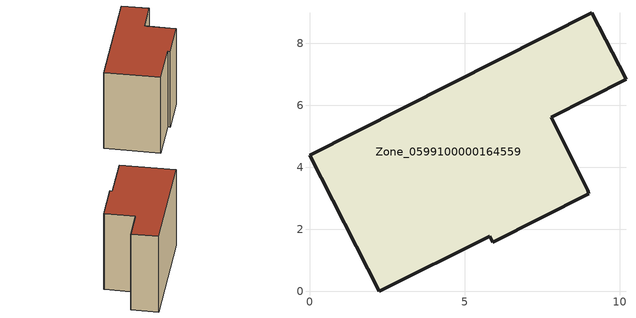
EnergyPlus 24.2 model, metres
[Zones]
Zone_0599100000164559
 floor ground (C_G): 7.79,5.61 8.98,3.26 9.01,3.14 5.91,1.58 5.8,1.77 2.25,0 0,4.38 9.11,8.98 10.21,6.83 z3.02
 wall outside (C_F): 9.11,8.98 0,4.38 2.25,0 5.8,1.77 5.91,1.58 9.01,3.14 8.98,3.26 7.79,5.61 10.21,6.83 9.11,8.98 z3.02:10.83
 roof outside (C_R): 8.98,3.26 7.79,5.61 10.21,6.83 9.11,8.98 0,4.38 2.25,0 5.8,1.77 5.91,1.58 9.01,3.14 z10.83
[BUILDING]
Pand.0599100000164559: North Axis=0; Terrain=City; Loads Convergence Tolerance Value=0.04; Temperature Convergence Tolerance Value=0.4; Solar Distribution=FullExterior; Maximum Number of Warmup Days=25; Minimum Number of Warmup Days=1
[Site:Location]
Rotterdam.The.Hague.AP_ZH_NLD Design_Conditions: Latitude=51.96; Longitude=4.45; Time Zone=1; Elevation=-4.5
[SITE:GROUNDTEMPERATURE:BUILDINGSURFACE]
18, 18, 18, 18, 18, 18, 18, 18, 18, 18, 18, 18
[MATERIAL] Thermal Absorptance=0.9; Solar Absorptance=0.7; Visible Absorptance=0.7
Name | Roughness | Thickness | Conductivity | Density | Specific Heat
G.TI.1946 | MediumSmooth | 0.15 | 1 | 540 | 1210
F.TI.1946 | Rough | 0.3 | 0.857143 | 1920 | 840
R.TI.1946 | MediumRough | 0.2 | 0.1 | 1500 | 1000
[CONSTRUCTION]
C_G: G.TI.1946
C_F: F.TI.1946
C_R: R.TI.1946
[ZONE]
Zone_0599100000164559: Type=1; Multiplier=1; Ceiling Height=Autocalculate; Volume=Autocalculate; Floor Area=autocalculate; Part of Total Floor Area=Yes
[ZONEINFILTRATION:DESIGNFLOWRATE]
Infil_Zone_0599100000164559: Zone or ZoneList or Space or SpaceList=Zone_0599100000164559; Schedule=AlwaysOn; Design Flow Rate Calculation Method=Flow/Area; Flow Rate per Floor Area=0.003; Constant Term Coefficient=1; Temperature Term Coefficient=0; Velocity Term Coefficient=0; Velocity Squared Term Coefficient=0
[HVACTEMPLATE:ZONE:IDEALLOADSAIRSYSTEM]
Zone_0599100000164559: Maximum Heating Supply Air Temperature=50; Minimum Cooling Supply Air Temperature=13; Maximum Heating Supply Air Humidity Ratio=0.0156; Minimum Cooling Supply Air Humidity Ratio=0.0077; Heating Limit=NoLimit; Cooling Limit=NoLimit; Dehumidification Control Type=ConstantSensibleHeatRatio; Cooling Sensible Heat Ratio=0.7; Dehumidification Setpoint=60; Humidification Control Type=None; Humidification Setpoint=30; Outdoor Air Method=None; Outdoor Air Flow Rate per Person=0.00944; Outdoor Air Flow Rate per Zone Floor Area=0; Outdoor Air Flow Rate per Zone=0; Demand Controlled Ventilation Type=None; Outdoor Air Economizer Type=NoEconomizer; Heat Recovery Type=None; Sensible Heat Recovery Effectiveness=0.7; Latent Heat Recovery Effectiveness=0.65
[ZONECONTROL:THERMOSTAT]
ThermostatControl_Zone_0599100000164559: Zone or ZoneList=Zone_0599100000164559; Control Type Schedule=DualSetpointControlType; Control 1=Thermostat_Zone_0599100000164559; Temperature Difference Between Cutout And Setpoint=0
[THERMOSTATSETPOINT:DUALSETPOINT]
Thermostat_Zone_0599100000164559: Heating Setpoint Temperature Schedule=HeatingSetpoint_Zone_0599100000164559; Cooling Setpoint Temperature Schedule=CoolingSetpoint_Zone_0599100000164559
[SCHEDULE:COMPACT]
HeatingSetpoint_Zone_0599100000164559: Through: 12/31, For: AllDays, Until: 24:00, 21
CoolingSetpoint_Zone_0599100000164559: Through: 12/31, For: AllDays, Until: 24:00, 24
DualSetpointControlType: Through: 12/31, For: AllDays, Until: 24:00, 4
AlwaysOn: Through: 12/31, For: AllDays, Until: 24:00, 1
